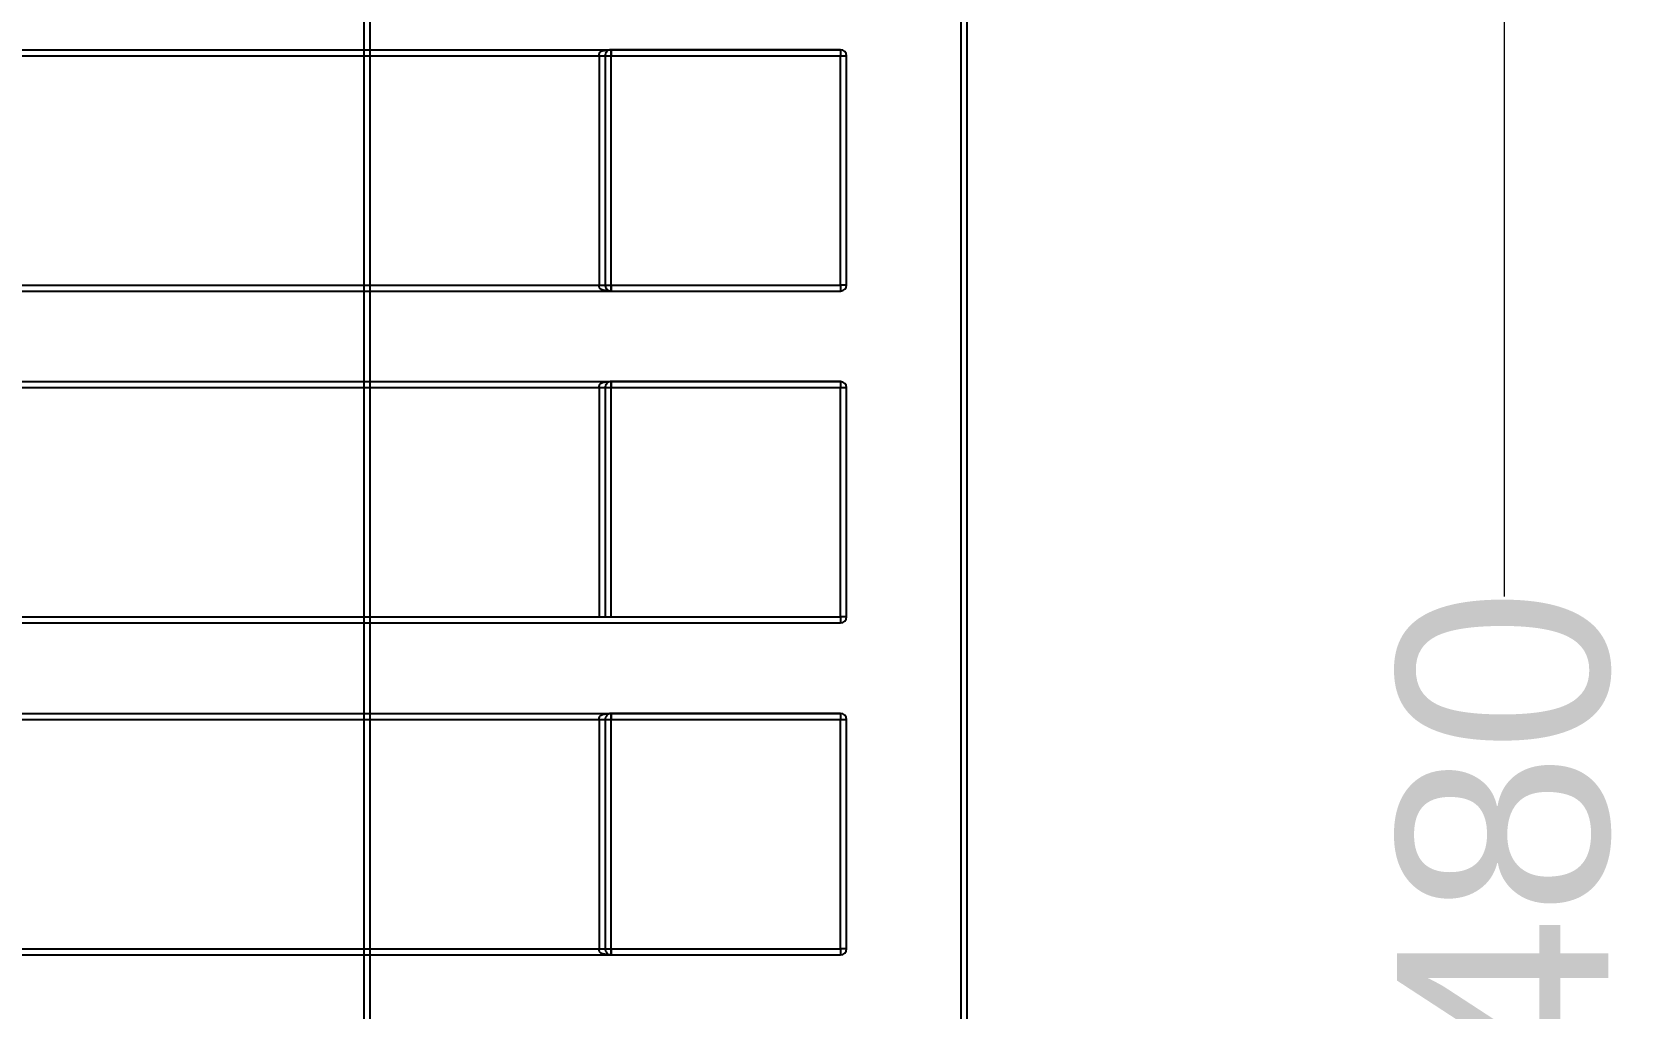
# Model space of a CAD drawing. Header units: millimetres. Extents: x 10366 to 13995, y 24552 to 29685.
# Drawn here: x 12247.2 to 12514.1, y 27506.9 to 27668.7 of the extents above; entities that cross this region are included whole.
import ezdxf

# ---------------------------------------------------------------- set-up
doc = ezdxf.new("R2010")
doc.units = ezdxf.units.MM
doc.header["$LTSCALE"] = 3
doc.layers.add('DomyÅ›lna', color=7, linetype='Continuous')
doc.layers.add('Hidden_lines', color=7, linetype='Continuous')
doc.styles.get("Standard").update_dxf_attribs({"font": 'arial.ttf'})
doc.dimstyles.new('MATEUSZ', dxfattribs={"dimtxt": 35, "dimasz": 16, "dimexe": 0.18, "dimexo": 0.0625, "dimgap": 0.09, "dimtad": 0, "dimdec": 0, "dimdsep": 46, "dimtxsty": 'Standard', "dimblk": 'DOT', "dimcen": 0.09, "dimse1": 1, "dimse2": 1, "dimadec": 0, "dimazin": 0, "dimtfac": 1, "dimtdec": 0, "dimtofl": 0, "dimtmove": 0, "dimatfit": 3, "dimfxl": 1, "dimtolj": 1, "dimtzin": 0, "dimlwd": 9, "dimlwe": 9, "dimarcsym": 0})

# ---------------------------------------------------------------- blocks, each defined once
blk = doc.blocks.new('_Dot')
at = {"color": 0, "linetype": 'ByBlock', "lineweight": -2}
blk.add_line((-0.5, 0), (-1, 0), dxfattribs=at)
at = {"color": 0, "linetype": 'ByBlock', "const_width": 0.5}
blk.add_lwpolyline([(-0.25, 0, 1), (0.25, 0, 1)], format="xyb", close=True, dxfattribs=at)
blk = doc.blocks.new('*D23')
at = {"color": 0, "lineweight": 9, "transparency": 16777216}
for p, q in [((12491.14, 27759.83), (12491.14, 27575.23)), ((12491.14, 27311.83), (12491.14, 27496.43))]:
    blk.add_line(p, q, dxfattribs=at)
at = {"layer": 'Defpoints', "color": 0, "transparency": 16777216}
for p in [(12381.14, 27775.83), (12491.14, 27775.83), (12381.14, 27295.83)]:
    blk.add_point(p, dxfattribs=at)
at = {"color": 0, "lineweight": 9, "transparency": 16777216, "xscale": 16, "yscale": 16, "zscale": 16}
for p, rotation in [((12491.14, 27775.83), 90), ((12491.14, 27295.83), 270)]:
    blk.add_blockref('_Dot', p, dxfattribs=dict(at, rotation=rotation))
at = {"color": 0, "transparency": 16777216, "insert": (12491.14, 27535.83), "char_height": 35, "attachment_point": 5, "rotation": 90}
blk.add_mtext('\\A1;480', dxfattribs=at)

msp = doc.modelspace()

# ---------------------------------------------------------------- linework, layer by layer
at = {"layer": 'DomyÅ›lna'}
for p, q in [((12401.14, 27276.83), (12401.14, 27794.83)), ((12402.14, 27276.83), (12402.14, 27794.83)), ((12302.14, 27681.83), (12302.14, 27664.83)), ((12303.14, 27681.83), (12303.14, 27664.83)), ((10583.14, 27665.83), (12381.14, 27665.83)), ((10583.14, 27665.83), (12381.14, 27665.83)), ((10583.14, 27665.83), (12381.14, 27665.83)), ((10583.14, 27664.83), (12381.14, 27664.83)), ((10583.14, 27664.83), (12381.14, 27664.83)), ((10583.14, 27664.83), (12381.14, 27664.83)), ((12381.14, 27665.83), (12343.14, 27665.83)), ((12381.14, 27665.83), (12343.14, 27665.83)), ((12381.14, 27665.83), (12343.14, 27665.83)), ((12381.14, 27626.83), (12381.14, 27664.83)), ((12381.14, 27626.83), (12381.14, 27664.83)), ((12381.14, 27626.83), (12381.14, 27664.83)), ((12382.14, 27626.83), (12382.14, 27664.83)), ((12382.14, 27626.83), (12382.14, 27664.83)), ((12382.14, 27626.83), (12382.14, 27664.83)), ((10583.14, 27626.83), (12381.14, 27626.83)), ((10583.14, 27626.83), (12381.14, 27626.83)), ((10583.14, 27626.83), (12381.14, 27626.83)), ((10583.14, 27625.83), (12381.14, 27625.83)), ((10583.14, 27625.83), (12381.14, 27625.83)), ((10583.14, 27625.83), (12381.14, 27625.83)), ((12302.14, 27626.83), (12302.14, 27609.83)), ((12303.14, 27626.83), (12303.14, 27609.83)), ((12343.14, 27625.83), (12381.14, 27625.83)), ((12343.14, 27625.83), (12381.14, 27625.83)), ((12343.14, 27625.83), (12381.14, 27625.83)), ((10583.14, 27610.83), (12381.14, 27610.83)), ((10583.14, 27610.83), (12381.14, 27610.83)), ((10583.14, 27610.83), (12381.14, 27610.83)), ((10583.14, 27609.83), (12381.14, 27609.83)), ((10583.14, 27609.83), (12381.14, 27609.83)), ((10583.14, 27609.83), (12381.14, 27609.83)), ((12381.14, 27610.83), (12343.14, 27610.83)), ((12381.14, 27610.83), (12343.14, 27610.83)), ((12381.14, 27610.83), (12343.14, 27610.83)), ((12381.14, 27571.83), (12381.14, 27609.83)), ((12381.14, 27571.83), (12381.14, 27609.83)), ((12381.14, 27571.83), (12381.14, 27609.83)), ((12382.14, 27571.83), (12382.14, 27609.83)), ((12382.14, 27571.83), (12382.14, 27609.83)), ((12382.14, 27571.83), (12382.14, 27609.83)), ((10583.14, 27571.83), (12381.14, 27571.83)), ((10583.14, 27571.83), (12381.14, 27571.83)), ((10583.14, 27571.83), (12381.14, 27571.83)), ((12302.14, 27571.83), (12302.14, 27554.83)), ((12303.14, 27571.83), (12303.14, 27554.83)), ((10583.14, 27570.83), (12381.14, 27570.83)), ((10583.14, 27570.83), (12381.14, 27570.83)), ((10583.14, 27570.83), (12381.14, 27570.83)), ((12343.14, 27570.83), (12381.14, 27570.83)), ((12343.14, 27570.83), (12381.14, 27570.83)), ((12343.14, 27570.83), (12381.14, 27570.83)), ((10583.14, 27555.83), (12381.14, 27555.83)), ((10583.14, 27555.83), (12381.14, 27555.83)), ((10583.14, 27555.83), (12381.14, 27555.83)), ((10583.14, 27554.83), (12381.14, 27554.83)), ((10583.14, 27554.83), (12381.14, 27554.83)), ((10583.14, 27554.83), (12381.14, 27554.83)), ((12381.14, 27555.83), (12343.14, 27555.83)), ((12381.14, 27555.83), (12343.14, 27555.83)), ((12381.14, 27555.83), (12343.14, 27555.83)), ((12381.14, 27516.83), (12381.14, 27554.83)), ((12381.14, 27516.83), (12381.14, 27554.83)), ((12381.14, 27516.83), (12381.14, 27554.83)), ((12382.14, 27516.83), (12382.14, 27554.83)), ((12382.14, 27516.83), (12382.14, 27554.83)), ((12382.14, 27516.83), (12382.14, 27554.83)), ((10583.14, 27516.83), (12381.14, 27516.83)), ((10583.14, 27516.83), (12381.14, 27516.83)), ((10583.14, 27516.83), (12381.14, 27516.83)), ((10583.14, 27515.83), (12381.14, 27515.83)), ((10583.14, 27515.83), (12381.14, 27515.83)), ((10583.14, 27515.83), (12381.14, 27515.83)), ((12302.14, 27516.83), (12302.14, 27499.83)), ((12303.14, 27516.83), (12303.14, 27499.83)), ((12343.14, 27515.83), (12381.14, 27515.83)), ((12343.14, 27515.83), (12381.14, 27515.83)), ((12343.14, 27515.83), (12381.14, 27515.83))]:
    msp.add_line(p, q, dxfattribs=at)
for points in [[(12343.14, 27665.83, 0), (12343.03, 27665.83, 0), (12342.93, 27665.81, 0), (12342.79, 27665.77, 0), (12342.69, 27665.73, 0), (12342.6, 27665.67, 0), (12342.49, 27665.59, 0), (12342.43, 27665.53, 0), (12342.36, 27665.45, 0), (12342.28, 27665.35, 0), (12342.22, 27665.21, 0), (12342.19, 27665.13, 0), (12342.16, 27665.04, 0), (12342.15, 27664.94, 0), (12342.14, 27664.83, 0)], [(12343.14, 27665.83, 0), (12343.03, 27665.83, 0), (12342.93, 27665.81, 0), (12342.79, 27665.77, 0), (12342.69, 27665.73, 0), (12342.6, 27665.67, 0), (12342.49, 27665.59, 0), (12342.43, 27665.53, 0), (12342.36, 27665.45, 0), (12342.28, 27665.35, 0), (12342.22, 27665.21, 0), (12342.19, 27665.13, 0), (12342.16, 27665.04, 0), (12342.15, 27664.94, 0), (12342.14, 27664.83, 0)], [(12343.14, 27665.83, 0), (12343.03, 27665.83, 0), (12342.93, 27665.81, 0), (12342.79, 27665.77, 0), (12342.69, 27665.73, 0), (12342.6, 27665.67, 0), (12342.49, 27665.59, 0), (12342.43, 27665.53, 0), (12342.36, 27665.45, 0), (12342.28, 27665.35, 0), (12342.22, 27665.21, 0), (12342.19, 27665.13, 0), (12342.16, 27665.04, 0), (12342.15, 27664.94, 0), (12342.14, 27664.83, 0)], [(12381.14, 27665.83, 0), (12381.14, 27665.83, 0), (12381.14, 27665.83, 0), (12381.14, 27665.83, 0), (12381.14, 27665.83, 0), (12381.14, 27665.83, 0), (12381.14, 27665.83, 0), (12381.14, 27665.83, 0), (12381.14, 27665.83, 0), (12381.14, 27665.83, 0), (12381.14, 27665.83, 0), (12381.14, 27665.83, 0), (12381.14, 27665.83, 0), (12381.14, 27665.83, 0), (12381.14, 27665.83, 0), (12381.14, 27665.81, 0), (12381.14, 27665.71, 0), (12381.14, 27664.83, 0)], [(12381.14, 27665.83, 0), (12381.14, 27665.83, 0), (12381.14, 27665.83, 0), (12381.14, 27665.83, 0), (12381.14, 27665.83, 0), (12381.14, 27665.83, 0), (12381.14, 27665.83, 0), (12381.14, 27665.83, 0), (12381.14, 27665.83, 0), (12381.14, 27665.83, 0), (12381.14, 27665.83, 0), (12381.14, 27665.83, 0), (12381.14, 27665.83, 0), (12381.14, 27665.83, 0), (12381.14, 27665.83, 0), (12381.14, 27665.81, 0), (12381.14, 27665.71, 0), (12381.14, 27664.83, 0)], [(12381.14, 27665.83, 0), (12381.14, 27665.83, 0), (12381.14, 27665.83, 0), (12381.14, 27665.83, 0), (12381.14, 27665.83, 0), (12381.14, 27665.83, 0), (12381.14, 27665.83, 0), (12381.14, 27665.83, 0), (12381.14, 27665.83, 0), (12381.14, 27665.83, 0), (12381.14, 27665.83, 0), (12381.14, 27665.83, 0), (12381.14, 27665.83, 0), (12381.14, 27665.83, 0), (12381.14, 27665.83, 0), (12381.14, 27665.81, 0), (12381.14, 27665.71, 0), (12381.14, 27664.83, 0)], [(12381.14, 27664.83, 0), (12382.14, 27664.83, 0)], [(12381.14, 27664.83, 0), (12382.14, 27664.83, 0)], [(12381.14, 27664.83, 0), (12382.14, 27664.83, 0)], [(12343.14, 27625.83, 0), (12342.44, 27625.9, 0), (12341.8, 27626, 0), (12341.66, 27626.03, 0), (12341.53, 27626.07, 0), (12341.47, 27626.1, 0), (12341.42, 27626.13, 0), (12341.37, 27626.17, 0), (12341.33, 27626.21, 0), (12341.28, 27626.26, 0), (12341.25, 27626.32, 0), (12341.22, 27626.39, 0), (12341.19, 27626.46, 0), (12341.17, 27626.54, 0), (12341.16, 27626.63, 0), (12341.14, 27626.83, 0)], [(12343.14, 27625.83, 0), (12342.44, 27625.9, 0), (12341.8, 27626, 0), (12341.66, 27626.03, 0), (12341.53, 27626.07, 0), (12341.47, 27626.1, 0), (12341.42, 27626.13, 0), (12341.37, 27626.17, 0), (12341.33, 27626.21, 0), (12341.28, 27626.26, 0), (12341.25, 27626.32, 0), (12341.22, 27626.39, 0), (12341.19, 27626.46, 0), (12341.17, 27626.54, 0), (12341.16, 27626.63, 0), (12341.14, 27626.83, 0)], [(12343.14, 27625.83, 0), (12342.44, 27625.9, 0), (12341.8, 27626, 0), (12341.66, 27626.03, 0), (12341.53, 27626.07, 0), (12341.47, 27626.1, 0), (12341.42, 27626.13, 0), (12341.37, 27626.17, 0), (12341.33, 27626.21, 0), (12341.28, 27626.26, 0), (12341.25, 27626.32, 0), (12341.22, 27626.39, 0), (12341.19, 27626.46, 0), (12341.17, 27626.54, 0), (12341.16, 27626.63, 0), (12341.14, 27626.83, 0)], [(12342.14, 27626.83, 0), (12342.15, 27626.73, 0), (12342.16, 27626.63, 0), (12342.19, 27626.54, 0), (12342.22, 27626.46, 0), (12342.28, 27626.32, 0), (12342.36, 27626.21, 0), (12342.43, 27626.13, 0), (12342.55, 27626.03, 0), (12342.64, 27625.97, 0), (12342.74, 27625.92, 0), (12342.86, 27625.88, 0), (12342.98, 27625.85, 0), (12343.14, 27625.83, 0)], [(12342.14, 27626.83, 0), (12342.15, 27626.73, 0), (12342.16, 27626.63, 0), (12342.19, 27626.54, 0), (12342.22, 27626.46, 0), (12342.28, 27626.32, 0), (12342.36, 27626.21, 0), (12342.43, 27626.13, 0), (12342.55, 27626.03, 0), (12342.64, 27625.97, 0), (12342.74, 27625.92, 0), (12342.86, 27625.88, 0), (12342.98, 27625.85, 0), (12343.14, 27625.83, 0)], [(12342.14, 27626.83, 0), (12342.15, 27626.73, 0), (12342.16, 27626.63, 0), (12342.19, 27626.54, 0), (12342.22, 27626.46, 0), (12342.28, 27626.32, 0), (12342.36, 27626.21, 0), (12342.43, 27626.13, 0), (12342.55, 27626.03, 0), (12342.64, 27625.97, 0), (12342.74, 27625.92, 0), (12342.86, 27625.88, 0), (12342.98, 27625.85, 0), (12343.14, 27625.83, 0)], [(12382.14, 27626.83, 0), (12382.14, 27626.83, 0), (12382.14, 27626.83, 0), (12382.14, 27626.83, 0), (12382.14, 27626.83, 0), (12382.14, 27626.83, 0), (12382.14, 27626.83, 0), (12382.14, 27626.83, 0), (12382.14, 27626.83, 0), (12382.14, 27626.83, 0), (12382.14, 27626.83, 0), (12382.14, 27626.83, 0), (12382.14, 27626.83, 0), (12382.14, 27626.83, 0), (12382.14, 27626.83, 0), (12382.11, 27626.83, 0), (12382.02, 27626.83, 0), (12381.14, 27626.83, 0)], [(12381.14, 27626.83, 0), (12381.14, 27625.83, 0)], [(12382.14, 27626.83, 0), (12382.14, 27626.83, 0), (12382.14, 27626.83, 0), (12382.14, 27626.83, 0), (12382.14, 27626.83, 0), (12382.14, 27626.83, 0), (12382.14, 27626.83, 0), (12382.14, 27626.83, 0), (12382.14, 27626.83, 0), (12382.14, 27626.83, 0), (12382.14, 27626.83, 0), (12382.14, 27626.83, 0), (12382.14, 27626.83, 0), (12382.14, 27626.83, 0), (12382.14, 27626.83, 0), (12382.11, 27626.83, 0), (12382.02, 27626.83, 0), (12381.14, 27626.83, 0)], [(12381.14, 27626.83, 0), (12381.14, 27625.83, 0)], [(12381.14, 27626.83, 0), (12381.14, 27625.83, 0)], [(12382.14, 27626.83, 0), (12382.14, 27626.83, 0), (12382.14, 27626.83, 0), (12382.14, 27626.83, 0), (12382.14, 27626.83, 0), (12382.14, 27626.83, 0), (12382.14, 27626.83, 0), (12382.14, 27626.83, 0), (12382.14, 27626.83, 0), (12382.14, 27626.83, 0), (12382.14, 27626.83, 0), (12382.14, 27626.83, 0), (12382.14, 27626.83, 0), (12382.14, 27626.83, 0), (12382.14, 27626.83, 0), (12382.11, 27626.83, 0), (12382.02, 27626.83, 0), (12381.14, 27626.83, 0)], [(12343.14, 27610.83, 0), (12343.03, 27610.83, 0), (12342.93, 27610.81, 0), (12342.79, 27610.77, 0), (12342.69, 27610.73, 0), (12342.6, 27610.67, 0), (12342.49, 27610.59, 0), (12342.43, 27610.53, 0), (12342.36, 27610.45, 0), (12342.28, 27610.35, 0), (12342.22, 27610.21, 0), (12342.19, 27610.13, 0), (12342.16, 27610.04, 0), (12342.15, 27609.94, 0), (12342.14, 27609.83, 0)], [(12343.14, 27610.83, 0), (12343.03, 27610.83, 0), (12342.93, 27610.81, 0), (12342.79, 27610.77, 0), (12342.69, 27610.73, 0), (12342.6, 27610.67, 0), (12342.49, 27610.59, 0), (12342.43, 27610.53, 0), (12342.36, 27610.45, 0), (12342.28, 27610.35, 0), (12342.22, 27610.21, 0), (12342.19, 27610.13, 0), (12342.16, 27610.04, 0), (12342.15, 27609.94, 0), (12342.14, 27609.83, 0)], [(12343.14, 27610.83, 0), (12343.03, 27610.83, 0), (12342.93, 27610.81, 0), (12342.79, 27610.77, 0), (12342.69, 27610.73, 0), (12342.6, 27610.67, 0), (12342.49, 27610.59, 0), (12342.43, 27610.53, 0), (12342.36, 27610.45, 0), (12342.28, 27610.35, 0), (12342.22, 27610.21, 0), (12342.19, 27610.13, 0), (12342.16, 27610.04, 0), (12342.15, 27609.94, 0), (12342.14, 27609.83, 0)], [(12381.14, 27610.83, 0), (12381.14, 27610.83, 0), (12381.14, 27610.83, 0), (12381.14, 27610.83, 0), (12381.14, 27610.83, 0), (12381.14, 27610.83, 0), (12381.14, 27610.83, 0), (12381.14, 27610.83, 0), (12381.14, 27610.83, 0), (12381.14, 27610.83, 0), (12381.14, 27610.83, 0), (12381.14, 27610.83, 0), (12381.14, 27610.83, 0), (12381.14, 27610.83, 0), (12381.14, 27610.81, 0), (12381.14, 27610.71, 0), (12381.14, 27609.83, 0)], [(12381.14, 27610.83, 0), (12381.14, 27610.83, 0), (12381.14, 27610.83, 0), (12381.14, 27610.83, 0), (12381.14, 27610.83, 0), (12381.14, 27610.83, 0), (12381.14, 27610.83, 0), (12381.14, 27610.83, 0), (12381.14, 27610.83, 0), (12381.14, 27610.83, 0), (12381.14, 27610.83, 0), (12381.14, 27610.83, 0), (12381.14, 27610.83, 0), (12381.14, 27610.83, 0), (12381.14, 27610.81, 0), (12381.14, 27610.71, 0), (12381.14, 27609.83, 0)], [(12381.14, 27610.83, 0), (12381.14, 27610.83, 0), (12381.14, 27610.83, 0), (12381.14, 27610.83, 0), (12381.14, 27610.83, 0), (12381.14, 27610.83, 0), (12381.14, 27610.83, 0), (12381.14, 27610.83, 0), (12381.14, 27610.83, 0), (12381.14, 27610.83, 0), (12381.14, 27610.83, 0), (12381.14, 27610.83, 0), (12381.14, 27610.83, 0), (12381.14, 27610.83, 0), (12381.14, 27610.81, 0), (12381.14, 27610.71, 0), (12381.14, 27609.83, 0)], [(12381.14, 27609.83, 0), (12381.85, 27609.83, 0), (12382.07, 27609.83, 0), (12382.13, 27609.83, 0), (12382.14, 27609.83, 0), (12382.14, 27609.83, 0), (12382.14, 27609.83, 0), (12382.14, 27609.83, 0), (12382.14, 27609.83, 0), (12382.14, 27609.83, 0), (12382.14, 27609.83, 0), (12382.14, 27609.83, 0), (12382.14, 27609.83, 0), (12382.14, 27609.83, 0), (12382.14, 27609.83, 0), (12382.14, 27609.83, 0), (12382.14, 27609.83, 0), (12382.14, 27609.83, 0), (12382.14, 27609.83, 0)], [(12381.14, 27609.83, 0), (12381.85, 27609.83, 0), (12382.07, 27609.83, 0), (12382.13, 27609.83, 0), (12382.14, 27609.83, 0), (12382.14, 27609.83, 0), (12382.14, 27609.83, 0), (12382.14, 27609.83, 0), (12382.14, 27609.83, 0), (12382.14, 27609.83, 0), (12382.14, 27609.83, 0), (12382.14, 27609.83, 0), (12382.14, 27609.83, 0), (12382.14, 27609.83, 0), (12382.14, 27609.83, 0), (12382.14, 27609.83, 0), (12382.14, 27609.83, 0), (12382.14, 27609.83, 0), (12382.14, 27609.83, 0)], [(12381.14, 27609.83, 0), (12381.85, 27609.83, 0), (12382.07, 27609.83, 0), (12382.13, 27609.83, 0), (12382.14, 27609.83, 0), (12382.14, 27609.83, 0), (12382.14, 27609.83, 0), (12382.14, 27609.83, 0), (12382.14, 27609.83, 0), (12382.14, 27609.83, 0), (12382.14, 27609.83, 0), (12382.14, 27609.83, 0), (12382.14, 27609.83, 0), (12382.14, 27609.83, 0), (12382.14, 27609.83, 0), (12382.14, 27609.83, 0), (12382.14, 27609.83, 0), (12382.14, 27609.83, 0), (12382.14, 27609.83, 0)], [(12381.14, 27571.83, 0), (12381.14, 27570.83, 0)], [(12382.14, 27571.83, 0), (12382.14, 27571.83, 0), (12382.14, 27571.83, 0), (12382.14, 27571.83, 0), (12382.14, 27571.83, 0), (12382.14, 27571.83, 0), (12382.14, 27571.83, 0), (12382.14, 27571.83, 0), (12382.14, 27571.83, 0), (12382.14, 27571.83, 0), (12382.14, 27571.83, 0), (12382.14, 27571.83, 0), (12382.14, 27571.83, 0), (12382.14, 27571.83, 0), (12382.14, 27571.83, 0), (12382.11, 27571.83, 0), (12382.02, 27571.83, 0), (12381.14, 27571.83, 0)], [(12382.14, 27571.83, 0), (12382.14, 27571.83, 0), (12382.14, 27571.83, 0), (12382.14, 27571.83, 0), (12382.14, 27571.83, 0), (12382.14, 27571.83, 0), (12382.14, 27571.83, 0), (12382.14, 27571.83, 0), (12382.14, 27571.83, 0), (12382.14, 27571.83, 0), (12382.14, 27571.83, 0), (12382.14, 27571.83, 0), (12382.14, 27571.83, 0), (12382.14, 27571.83, 0), (12382.14, 27571.83, 0), (12382.11, 27571.83, 0), (12382.02, 27571.83, 0), (12381.14, 27571.83, 0)], [(12381.14, 27571.83, 0), (12381.14, 27570.83, 0)], [(12381.14, 27571.83, 0), (12381.14, 27570.83, 0)], [(12382.14, 27571.83, 0), (12382.14, 27571.83, 0), (12382.14, 27571.83, 0), (12382.14, 27571.83, 0), (12382.14, 27571.83, 0), (12382.14, 27571.83, 0), (12382.14, 27571.83, 0), (12382.14, 27571.83, 0), (12382.14, 27571.83, 0), (12382.14, 27571.83, 0), (12382.14, 27571.83, 0), (12382.14, 27571.83, 0), (12382.14, 27571.83, 0), (12382.14, 27571.83, 0), (12382.14, 27571.83, 0), (12382.11, 27571.83, 0), (12382.02, 27571.83, 0), (12381.14, 27571.83, 0)], [(12343.14, 27555.83, 0), (12343.03, 27555.83, 0), (12342.93, 27555.81, 0), (12342.79, 27555.77, 0), (12342.69, 27555.73, 0), (12342.6, 27555.67, 0), (12342.49, 27555.59, 0), (12342.43, 27555.53, 0), (12342.36, 27555.45, 0), (12342.28, 27555.35, 0), (12342.22, 27555.21, 0), (12342.19, 27555.13, 0), (12342.16, 27555.04, 0), (12342.15, 27554.94, 0), (12342.14, 27554.83, 0)], [(12343.14, 27555.83, 0), (12343.03, 27555.83, 0), (12342.93, 27555.81, 0), (12342.79, 27555.77, 0), (12342.69, 27555.73, 0), (12342.6, 27555.67, 0), (12342.49, 27555.59, 0), (12342.43, 27555.53, 0), (12342.36, 27555.45, 0), (12342.28, 27555.35, 0), (12342.22, 27555.21, 0), (12342.19, 27555.13, 0), (12342.16, 27555.04, 0), (12342.15, 27554.94, 0), (12342.14, 27554.83, 0)], [(12343.14, 27555.83, 0), (12343.03, 27555.83, 0), (12342.93, 27555.81, 0), (12342.79, 27555.77, 0), (12342.69, 27555.73, 0), (12342.6, 27555.67, 0), (12342.49, 27555.59, 0), (12342.43, 27555.53, 0), (12342.36, 27555.45, 0), (12342.28, 27555.35, 0), (12342.22, 27555.21, 0), (12342.19, 27555.13, 0), (12342.16, 27555.04, 0), (12342.15, 27554.94, 0), (12342.14, 27554.83, 0)], [(12381.14, 27555.83, 0), (12381.14, 27555.83, 0), (12381.14, 27555.83, 0), (12381.14, 27555.83, 0), (12381.14, 27555.83, 0), (12381.14, 27555.83, 0), (12381.14, 27555.83, 0), (12381.14, 27555.83, 0), (12381.14, 27555.83, 0), (12381.14, 27555.83, 0), (12381.14, 27555.83, 0), (12381.14, 27555.83, 0), (12381.14, 27555.83, 0), (12381.14, 27555.83, 0), (12381.14, 27555.81, 0), (12381.14, 27555.71, 0), (12381.14, 27554.83, 0)], [(12381.14, 27555.83, 0), (12381.14, 27555.83, 0), (12381.14, 27555.83, 0), (12381.14, 27555.83, 0), (12381.14, 27555.83, 0), (12381.14, 27555.83, 0), (12381.14, 27555.83, 0), (12381.14, 27555.83, 0), (12381.14, 27555.83, 0), (12381.14, 27555.83, 0), (12381.14, 27555.83, 0), (12381.14, 27555.83, 0), (12381.14, 27555.83, 0), (12381.14, 27555.83, 0), (12381.14, 27555.81, 0), (12381.14, 27555.71, 0), (12381.14, 27554.83, 0)], [(12381.14, 27555.83, 0), (12381.14, 27555.83, 0), (12381.14, 27555.83, 0), (12381.14, 27555.83, 0), (12381.14, 27555.83, 0), (12381.14, 27555.83, 0), (12381.14, 27555.83, 0), (12381.14, 27555.83, 0), (12381.14, 27555.83, 0), (12381.14, 27555.83, 0), (12381.14, 27555.83, 0), (12381.14, 27555.83, 0), (12381.14, 27555.83, 0), (12381.14, 27555.83, 0), (12381.14, 27555.81, 0), (12381.14, 27555.71, 0), (12381.14, 27554.83, 0)], [(12381.14, 27554.83, 0), (12382.14, 27554.83, 0)], [(12381.14, 27554.83, 0), (12382.14, 27554.83, 0)], [(12381.14, 27554.83, 0), (12382.14, 27554.83, 0)], [(12343.14, 27515.83, 0), (12342.44, 27515.9, 0), (12341.8, 27516, 0), (12341.66, 27516.03, 0), (12341.53, 27516.07, 0), (12341.47, 27516.1, 0), (12341.42, 27516.13, 0), (12341.37, 27516.17, 0), (12341.33, 27516.21, 0), (12341.28, 27516.26, 0), (12341.25, 27516.32, 0), (12341.22, 27516.39, 0), (12341.19, 27516.46, 0), (12341.17, 27516.54, 0), (12341.16, 27516.63, 0), (12341.14, 27516.83, 0)], [(12343.14, 27515.83, 0), (12342.44, 27515.9, 0), (12341.8, 27516, 0), (12341.66, 27516.03, 0), (12341.53, 27516.07, 0), (12341.47, 27516.1, 0), (12341.42, 27516.13, 0), (12341.37, 27516.17, 0), (12341.33, 27516.21, 0), (12341.28, 27516.26, 0), (12341.25, 27516.32, 0), (12341.22, 27516.39, 0), (12341.19, 27516.46, 0), (12341.17, 27516.54, 0), (12341.16, 27516.63, 0), (12341.14, 27516.83, 0)], [(12343.14, 27515.83, 0), (12342.44, 27515.9, 0), (12341.8, 27516, 0), (12341.66, 27516.03, 0), (12341.53, 27516.07, 0), (12341.47, 27516.1, 0), (12341.42, 27516.13, 0), (12341.37, 27516.17, 0), (12341.33, 27516.21, 0), (12341.28, 27516.26, 0), (12341.25, 27516.32, 0), (12341.22, 27516.39, 0), (12341.19, 27516.46, 0), (12341.17, 27516.54, 0), (12341.16, 27516.63, 0), (12341.14, 27516.83, 0)], [(12342.14, 27516.83, 0), (12342.15, 27516.73, 0), (12342.16, 27516.63, 0), (12342.19, 27516.54, 0), (12342.22, 27516.46, 0), (12342.28, 27516.32, 0), (12342.36, 27516.21, 0), (12342.43, 27516.13, 0), (12342.55, 27516.03, 0), (12342.64, 27515.97, 0), (12342.74, 27515.92, 0), (12342.86, 27515.88, 0), (12342.98, 27515.85, 0), (12343.14, 27515.83, 0)], [(12342.14, 27516.83, 0), (12342.15, 27516.73, 0), (12342.16, 27516.63, 0), (12342.19, 27516.54, 0), (12342.22, 27516.46, 0), (12342.28, 27516.32, 0), (12342.36, 27516.21, 0), (12342.43, 27516.13, 0), (12342.55, 27516.03, 0), (12342.64, 27515.97, 0), (12342.74, 27515.92, 0), (12342.86, 27515.88, 0), (12342.98, 27515.85, 0), (12343.14, 27515.83, 0)], [(12342.14, 27516.83, 0), (12342.15, 27516.73, 0), (12342.16, 27516.63, 0), (12342.19, 27516.54, 0), (12342.22, 27516.46, 0), (12342.28, 27516.32, 0), (12342.36, 27516.21, 0), (12342.43, 27516.13, 0), (12342.55, 27516.03, 0), (12342.64, 27515.97, 0), (12342.74, 27515.92, 0), (12342.86, 27515.88, 0), (12342.98, 27515.85, 0), (12343.14, 27515.83, 0)], [(12381.14, 27516.83, 0), (12381.14, 27516.13, 0), (12381.14, 27515.9, 0), (12381.14, 27515.85, 0), (12381.14, 27515.84, 0), (12381.14, 27515.84, 0), (12381.14, 27515.83, 0), (12381.14, 27515.83, 0), (12381.14, 27515.83, 0), (12381.14, 27515.83, 0), (12381.14, 27515.83, 0), (12381.14, 27515.83, 0), (12381.14, 27515.83, 0), (12381.14, 27515.83, 0), (12381.14, 27515.83, 0), (12381.14, 27515.83, 0), (12381.14, 27515.83, 0), (12381.14, 27515.83, 0), (12381.14, 27515.83, 0)], [(12382.14, 27516.83, 0), (12382.14, 27516.83, 0), (12382.14, 27516.83, 0), (12382.14, 27516.83, 0), (12382.14, 27516.83, 0), (12382.14, 27516.83, 0), (12382.14, 27516.83, 0), (12382.14, 27516.83, 0), (12382.14, 27516.83, 0), (12382.14, 27516.83, 0), (12382.14, 27516.83, 0), (12382.14, 27516.83, 0), (12382.14, 27516.83, 0), (12382.14, 27516.83, 0), (12382.14, 27516.83, 0), (12382.11, 27516.83, 0), (12382.02, 27516.83, 0), (12381.14, 27516.83, 0)], [(12382.14, 27516.83, 0), (12382.14, 27516.83, 0), (12382.14, 27516.83, 0), (12382.14, 27516.83, 0), (12382.14, 27516.83, 0), (12382.14, 27516.83, 0), (12382.14, 27516.83, 0), (12382.14, 27516.83, 0), (12382.14, 27516.83, 0), (12382.14, 27516.83, 0), (12382.14, 27516.83, 0), (12382.14, 27516.83, 0), (12382.14, 27516.83, 0), (12382.14, 27516.83, 0), (12382.14, 27516.83, 0), (12382.11, 27516.83, 0), (12382.02, 27516.83, 0), (12381.14, 27516.83, 0)], [(12381.14, 27516.83, 0), (12381.14, 27516.13, 0), (12381.14, 27515.9, 0), (12381.14, 27515.85, 0), (12381.14, 27515.84, 0), (12381.14, 27515.84, 0), (12381.14, 27515.83, 0), (12381.14, 27515.83, 0), (12381.14, 27515.83, 0), (12381.14, 27515.83, 0), (12381.14, 27515.83, 0), (12381.14, 27515.83, 0), (12381.14, 27515.83, 0), (12381.14, 27515.83, 0), (12381.14, 27515.83, 0), (12381.14, 27515.83, 0), (12381.14, 27515.83, 0), (12381.14, 27515.83, 0), (12381.14, 27515.83, 0)], [(12381.14, 27516.83, 0), (12381.14, 27516.13, 0), (12381.14, 27515.9, 0), (12381.14, 27515.85, 0), (12381.14, 27515.84, 0), (12381.14, 27515.84, 0), (12381.14, 27515.83, 0), (12381.14, 27515.83, 0), (12381.14, 27515.83, 0), (12381.14, 27515.83, 0), (12381.14, 27515.83, 0), (12381.14, 27515.83, 0), (12381.14, 27515.83, 0), (12381.14, 27515.83, 0), (12381.14, 27515.83, 0), (12381.14, 27515.83, 0), (12381.14, 27515.83, 0), (12381.14, 27515.83, 0), (12381.14, 27515.83, 0)], [(12382.14, 27516.83, 0), (12382.14, 27516.83, 0), (12382.14, 27516.83, 0), (12382.14, 27516.83, 0), (12382.14, 27516.83, 0), (12382.14, 27516.83, 0), (12382.14, 27516.83, 0), (12382.14, 27516.83, 0), (12382.14, 27516.83, 0), (12382.14, 27516.83, 0), (12382.14, 27516.83, 0), (12382.14, 27516.83, 0), (12382.14, 27516.83, 0), (12382.14, 27516.83, 0), (12382.14, 27516.83, 0), (12382.11, 27516.83, 0), (12382.02, 27516.83, 0), (12381.14, 27516.83, 0)]]:
    msp.add_polyline3d(points, dxfattribs=at)
for centre, start, end in [((12381.14, 27664.83), 0, 90), ((12381.14, 27664.83), 0, 90), ((12381.14, 27664.83), 0, 90), ((12381.14, 27626.83), 270, 0), ((12381.14, 27626.83), 270, 0), ((12381.14, 27626.83), 270, 0), ((12381.14, 27609.83), 0, 90), ((12381.14, 27609.83), 0, 90), ((12381.14, 27609.83), 0, 90), ((12381.14, 27571.83), 270, 0), ((12381.14, 27571.83), 270, 0), ((12381.14, 27571.83), 270, 0), ((12381.14, 27554.83), 0, 90), ((12381.14, 27554.83), 0, 90), ((12381.14, 27554.83), 0, 90), ((12381.14, 27516.83), 270, 0), ((12381.14, 27516.83), 270, 0), ((12381.14, 27516.83), 270, 0)]:
    msp.add_arc(centre, 1, start, end, dxfattribs=at)
at = {"layer": 'Hidden_lines'}
for p, q in [((12302.14, 27664.83), (12302.14, 27626.83)), ((12303.14, 27664.83), (12303.14, 27626.83)), ((12341.14, 27664.83), (12341.14, 27626.83)), ((12341.14, 27664.83), (12341.14, 27626.83)), ((12341.14, 27664.83), (12341.14, 27626.83)), ((12342.14, 27664.83), (12342.14, 27626.83)), ((12342.14, 27664.83), (12342.14, 27626.83)), ((12342.14, 27664.83), (12342.14, 27626.83)), ((12343.14, 27626.83), (12343.14, 27664.83)), ((12343.14, 27626.83), (12343.14, 27664.83)), ((12343.14, 27626.83), (12343.14, 27664.83)), ((12343.14, 27626.83), (12343.14, 27664.83)), ((12302.14, 27609.83), (12302.14, 27571.83)), ((12303.14, 27609.83), (12303.14, 27571.83)), ((12341.14, 27609.83), (12341.14, 27571.83)), ((12341.14, 27609.83), (12341.14, 27571.83)), ((12341.14, 27609.83), (12341.14, 27571.83)), ((12342.14, 27609.83), (12342.14, 27571.83)), ((12342.14, 27609.83), (12342.14, 27571.83)), ((12342.14, 27609.83), (12342.14, 27571.83)), ((12343.14, 27571.83), (12343.14, 27609.83)), ((12343.14, 27571.83), (12343.14, 27609.83)), ((12343.14, 27571.83), (12343.14, 27609.83)), ((12343.14, 27571.83), (12343.14, 27609.83)), ((12302.14, 27554.83), (12302.14, 27516.83)), ((12303.14, 27554.83), (12303.14, 27516.83)), ((12341.14, 27554.83), (12341.14, 27516.83)), ((12341.14, 27554.83), (12341.14, 27516.83)), ((12341.14, 27554.83), (12341.14, 27516.83)), ((12342.14, 27554.83), (12342.14, 27516.83)), ((12342.14, 27554.83), (12342.14, 27516.83)), ((12342.14, 27554.83), (12342.14, 27516.83)), ((12343.14, 27516.83), (12343.14, 27554.83)), ((12343.14, 27516.83), (12343.14, 27554.83)), ((12343.14, 27516.83), (12343.14, 27554.83)), ((12343.14, 27516.83), (12343.14, 27554.83))]:
    msp.add_line(p, q, dxfattribs=at)
for points in [[(12341.14, 27664.83, 0), (12341.16, 27665.04, 0), (12341.19, 27665.21, 0), (12341.22, 27665.28, 0), (12341.25, 27665.35, 0), (12341.28, 27665.4, 0), (12341.33, 27665.45, 0), (12341.37, 27665.5, 0), (12341.42, 27665.53, 0), (12341.47, 27665.57, 0), (12341.59, 27665.62, 0), (12341.72, 27665.66, 0), (12342.02, 27665.71, 0), (12343.14, 27665.83, 0)], [(12341.14, 27664.83, 0), (12341.16, 27665.04, 0), (12341.19, 27665.21, 0), (12341.22, 27665.28, 0), (12341.25, 27665.35, 0), (12341.28, 27665.4, 0), (12341.33, 27665.45, 0), (12341.37, 27665.5, 0), (12341.42, 27665.53, 0), (12341.47, 27665.57, 0), (12341.59, 27665.62, 0), (12341.72, 27665.66, 0), (12342.02, 27665.71, 0), (12343.14, 27665.83, 0)], [(12341.14, 27664.83, 0), (12341.16, 27665.04, 0), (12341.19, 27665.21, 0), (12341.22, 27665.28, 0), (12341.25, 27665.35, 0), (12341.28, 27665.4, 0), (12341.33, 27665.45, 0), (12341.37, 27665.5, 0), (12341.42, 27665.53, 0), (12341.47, 27665.57, 0), (12341.59, 27665.62, 0), (12341.72, 27665.66, 0), (12342.02, 27665.71, 0), (12343.14, 27665.83, 0)], [(12343.14, 27665.83, 0), (12343.14, 27665.83, 0), (12343.14, 27665.83, 0), (12343.14, 27665.83, 0), (12343.14, 27665.83, 0), (12343.14, 27665.83, 0), (12343.14, 27665.83, 0), (12343.14, 27665.83, 0), (12343.14, 27665.83, 0), (12343.14, 27665.83, 0), (12343.14, 27665.83, 0), (12343.14, 27665.83, 0), (12343.14, 27665.83, 0), (12343.14, 27665.83, 0), (12343.14, 27665.81, 0), (12343.14, 27665.71, 0), (12343.14, 27664.83, 0)], [(12343.14, 27665.83, 0), (12343.14, 27665.83, 0), (12343.14, 27665.83, 0), (12343.14, 27665.83, 0), (12343.14, 27665.83, 0), (12343.14, 27665.83, 0), (12343.14, 27665.83, 0), (12343.14, 27665.83, 0), (12343.14, 27665.83, 0), (12343.14, 27665.83, 0), (12343.14, 27665.83, 0), (12343.14, 27665.83, 0), (12343.14, 27665.83, 0), (12343.14, 27665.83, 0), (12343.14, 27665.81, 0), (12343.14, 27665.71, 0), (12343.14, 27664.83, 0)], [(12343.14, 27665.83, 0), (12343.14, 27665.83, 0), (12343.14, 27665.83, 0), (12343.14, 27665.83, 0), (12343.14, 27665.83, 0), (12343.14, 27665.83, 0), (12343.14, 27665.83, 0), (12343.14, 27665.83, 0), (12343.14, 27665.83, 0), (12343.14, 27665.83, 0), (12343.14, 27665.83, 0), (12343.14, 27665.83, 0), (12343.14, 27665.83, 0), (12343.14, 27665.83, 0), (12343.14, 27665.81, 0), (12343.14, 27665.71, 0), (12343.14, 27664.83, 0)], [(12343.14, 27664.83, 0), (12343.14, 27665.83, 0)], [(12343.14, 27626.83, 0), (12343.14, 27625.83, 0)], [(12343.14, 27626.83, 0), (12343.14, 27625.83, 0)], [(12343.14, 27626.83, 0), (12343.14, 27625.83, 0)], [(12343.14, 27625.83, 0), (12343.14, 27625.83, 0), (12343.14, 27625.83, 0), (12343.14, 27625.83, 0), (12343.14, 27625.83, 0), (12343.14, 27625.83, 0), (12343.14, 27625.83, 0), (12343.14, 27625.83, 0), (12343.14, 27625.83, 0), (12343.14, 27625.83, 0), (12343.14, 27625.83, 0), (12343.14, 27625.83, 0), (12343.14, 27625.83, 0), (12343.14, 27625.84, 0), (12343.14, 27625.84, 0), (12343.14, 27625.86, 0), (12343.14, 27625.96, 0), (12343.14, 27626.83, 0)], [(12341.14, 27609.83, 0), (12341.16, 27610.04, 0), (12341.19, 27610.21, 0), (12341.22, 27610.28, 0), (12341.25, 27610.35, 0), (12341.28, 27610.4, 0), (12341.33, 27610.45, 0), (12341.37, 27610.5, 0), (12341.42, 27610.53, 0), (12341.47, 27610.57, 0), (12341.59, 27610.62, 0), (12341.72, 27610.66, 0), (12342.02, 27610.71, 0), (12343.14, 27610.83, 0)], [(12341.14, 27609.83, 0), (12341.16, 27610.04, 0), (12341.19, 27610.21, 0), (12341.22, 27610.28, 0), (12341.25, 27610.35, 0), (12341.28, 27610.4, 0), (12341.33, 27610.45, 0), (12341.37, 27610.5, 0), (12341.42, 27610.53, 0), (12341.47, 27610.57, 0), (12341.59, 27610.62, 0), (12341.72, 27610.66, 0), (12342.02, 27610.71, 0), (12343.14, 27610.83, 0)], [(12341.14, 27609.83, 0), (12341.16, 27610.04, 0), (12341.19, 27610.21, 0), (12341.22, 27610.28, 0), (12341.25, 27610.35, 0), (12341.28, 27610.4, 0), (12341.33, 27610.45, 0), (12341.37, 27610.5, 0), (12341.42, 27610.53, 0), (12341.47, 27610.57, 0), (12341.59, 27610.62, 0), (12341.72, 27610.66, 0), (12342.02, 27610.71, 0), (12343.14, 27610.83, 0)], [(12343.14, 27610.83, 0), (12343.14, 27610.83, 0), (12343.14, 27610.83, 0), (12343.14, 27610.83, 0), (12343.14, 27610.83, 0), (12343.14, 27610.83, 0), (12343.14, 27610.83, 0), (12343.14, 27610.83, 0), (12343.14, 27610.83, 0), (12343.14, 27610.83, 0), (12343.14, 27610.83, 0), (12343.14, 27610.83, 0), (12343.14, 27610.83, 0), (12343.14, 27610.83, 0), (12343.14, 27610.81, 0), (12343.14, 27610.71, 0), (12343.14, 27609.83, 0)], [(12343.14, 27610.83, 0), (12343.14, 27610.83, 0), (12343.14, 27610.83, 0), (12343.14, 27610.83, 0), (12343.14, 27610.83, 0), (12343.14, 27610.83, 0), (12343.14, 27610.83, 0), (12343.14, 27610.83, 0), (12343.14, 27610.83, 0), (12343.14, 27610.83, 0), (12343.14, 27610.83, 0), (12343.14, 27610.83, 0), (12343.14, 27610.83, 0), (12343.14, 27610.83, 0), (12343.14, 27610.81, 0), (12343.14, 27610.71, 0), (12343.14, 27609.83, 0)], [(12343.14, 27610.83, 0), (12343.14, 27610.83, 0), (12343.14, 27610.83, 0), (12343.14, 27610.83, 0), (12343.14, 27610.83, 0), (12343.14, 27610.83, 0), (12343.14, 27610.83, 0), (12343.14, 27610.83, 0), (12343.14, 27610.83, 0), (12343.14, 27610.83, 0), (12343.14, 27610.83, 0), (12343.14, 27610.83, 0), (12343.14, 27610.83, 0), (12343.14, 27610.83, 0), (12343.14, 27610.81, 0), (12343.14, 27610.71, 0), (12343.14, 27609.83, 0)], [(12343.14, 27609.83, 0), (12343.14, 27610.83, 0)], [(12341.14, 27554.83, 0), (12341.16, 27555.04, 0), (12341.19, 27555.21, 0), (12341.22, 27555.28, 0), (12341.25, 27555.35, 0), (12341.28, 27555.4, 0), (12341.33, 27555.45, 0), (12341.37, 27555.5, 0), (12341.42, 27555.53, 0), (12341.47, 27555.57, 0), (12341.59, 27555.62, 0), (12341.72, 27555.66, 0), (12342.02, 27555.71, 0), (12343.14, 27555.83, 0)], [(12341.14, 27554.83, 0), (12341.16, 27555.04, 0), (12341.19, 27555.21, 0), (12341.22, 27555.28, 0), (12341.25, 27555.35, 0), (12341.28, 27555.4, 0), (12341.33, 27555.45, 0), (12341.37, 27555.5, 0), (12341.42, 27555.53, 0), (12341.47, 27555.57, 0), (12341.59, 27555.62, 0), (12341.72, 27555.66, 0), (12342.02, 27555.71, 0), (12343.14, 27555.83, 0)], [(12341.14, 27554.83, 0), (12341.16, 27555.04, 0), (12341.19, 27555.21, 0), (12341.22, 27555.28, 0), (12341.25, 27555.35, 0), (12341.28, 27555.4, 0), (12341.33, 27555.45, 0), (12341.37, 27555.5, 0), (12341.42, 27555.53, 0), (12341.47, 27555.57, 0), (12341.59, 27555.62, 0), (12341.72, 27555.66, 0), (12342.02, 27555.71, 0), (12343.14, 27555.83, 0)], [(12343.14, 27555.83, 0), (12343.14, 27555.83, 0), (12343.14, 27555.83, 0), (12343.14, 27555.83, 0), (12343.14, 27555.83, 0), (12343.14, 27555.83, 0), (12343.14, 27555.83, 0), (12343.14, 27555.83, 0), (12343.14, 27555.83, 0), (12343.14, 27555.83, 0), (12343.14, 27555.83, 0), (12343.14, 27555.83, 0), (12343.14, 27555.83, 0), (12343.14, 27555.83, 0), (12343.14, 27555.81, 0), (12343.14, 27555.71, 0), (12343.14, 27554.83, 0)], [(12343.14, 27555.83, 0), (12343.14, 27555.83, 0), (12343.14, 27555.83, 0), (12343.14, 27555.83, 0), (12343.14, 27555.83, 0), (12343.14, 27555.83, 0), (12343.14, 27555.83, 0), (12343.14, 27555.83, 0), (12343.14, 27555.83, 0), (12343.14, 27555.83, 0), (12343.14, 27555.83, 0), (12343.14, 27555.83, 0), (12343.14, 27555.83, 0), (12343.14, 27555.83, 0), (12343.14, 27555.81, 0), (12343.14, 27555.71, 0), (12343.14, 27554.83, 0)], [(12343.14, 27555.83, 0), (12343.14, 27555.83, 0), (12343.14, 27555.83, 0), (12343.14, 27555.83, 0), (12343.14, 27555.83, 0), (12343.14, 27555.83, 0), (12343.14, 27555.83, 0), (12343.14, 27555.83, 0), (12343.14, 27555.83, 0), (12343.14, 27555.83, 0), (12343.14, 27555.83, 0), (12343.14, 27555.83, 0), (12343.14, 27555.83, 0), (12343.14, 27555.83, 0), (12343.14, 27555.81, 0), (12343.14, 27555.71, 0), (12343.14, 27554.83, 0)], [(12343.14, 27554.83, 0), (12343.14, 27555.83, 0)], [(12343.14, 27516.83, 0), (12343.14, 27515.83, 0)], [(12343.14, 27516.83, 0), (12343.14, 27515.83, 0)], [(12343.14, 27516.83, 0), (12343.14, 27515.83, 0)], [(12343.14, 27515.83, 0), (12343.14, 27515.83, 0), (12343.14, 27515.83, 0), (12343.14, 27515.83, 0), (12343.14, 27515.83, 0), (12343.14, 27515.83, 0), (12343.14, 27515.83, 0), (12343.14, 27515.83, 0), (12343.14, 27515.83, 0), (12343.14, 27515.83, 0), (12343.14, 27515.83, 0), (12343.14, 27515.83, 0), (12343.14, 27515.83, 0), (12343.14, 27515.84, 0), (12343.14, 27515.84, 0), (12343.14, 27515.86, 0), (12343.14, 27515.96, 0), (12343.14, 27516.83, 0)]]:
    msp.add_polyline3d(points, dxfattribs=at)

# ---------------------------------------------------------------- dimensions: what is measured, and where the dimension line sits
dim = msp.add_linear_dim(base=(12491.14, 27775.83), p1=(12381.14, 27295.83), p2=(12381.14, 27775.83), angle=90, dimstyle='MATEUSZ')
dim.commit()
dim.dimension.update_dxf_attribs({"geometry": '*D23', "text_midpoint": (12491.14, 27535.83)})

doc.saveas('drawing.dxf')
